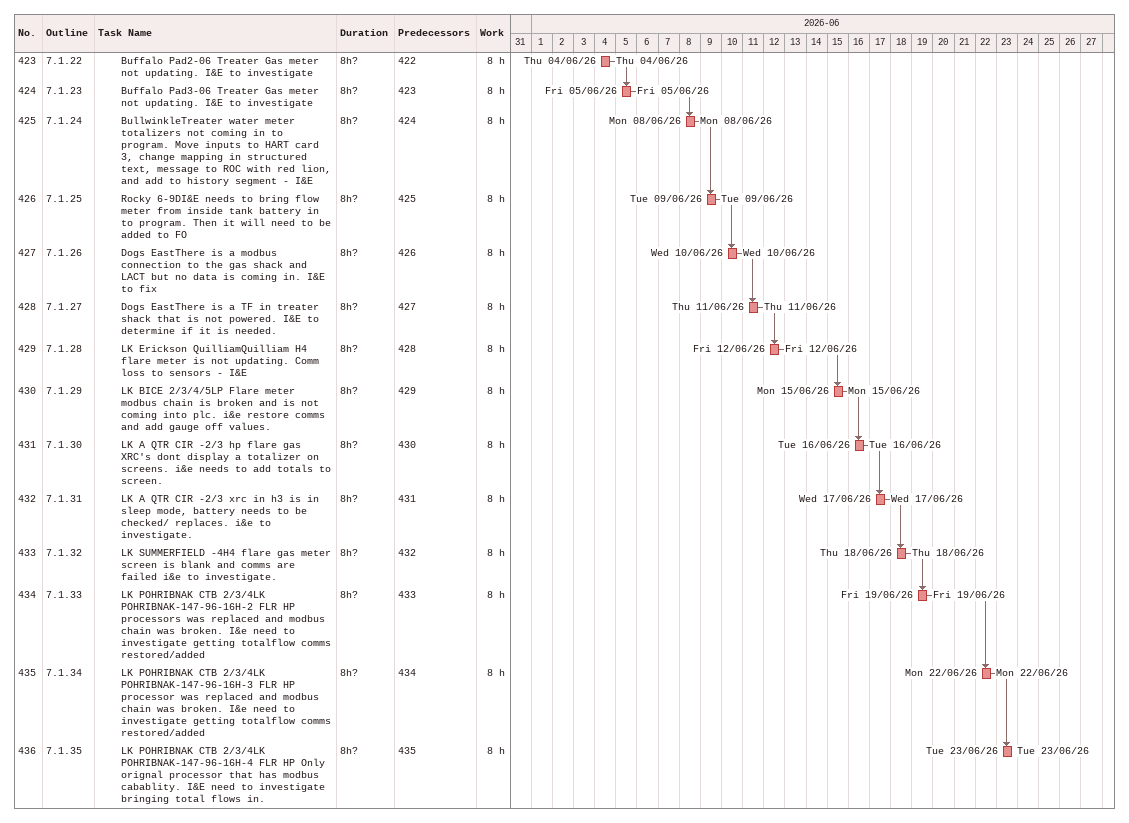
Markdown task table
| ID | WBS | Task | Duration | Start | Finish | Predecessors | Work (h) |
|---|---|---|---|---|---|---|---|
| 423 | 7.1.22 | Buffalo Pad2-06 Treater Gas meter not updating. I&E to investigate | 8h? | 2026-06-04 | 2026-06-04 | 422 | 8 |
| 424 | 7.1.23 | Buffalo Pad3-06 Treater Gas meter not updating. I&E to investigate | 8h? | 2026-06-05 | 2026-06-05 | 423 | 8 |
| 425 | 7.1.24 | BullwinkleTreater water meter totalizers not coming in to program. Move inputs to HART card 3, change mapping in structured text, message to ROC with red lion, and add to history segment - I&E | 8h? | 2026-06-08 | 2026-06-08 | 424 | 8 |
| 426 | 7.1.25 | Rocky 6-9DI&E needs to bring flow meter from inside tank battery in to program. Then it will need to be added to FO | 8h? | 2026-06-09 | 2026-06-09 | 425 | 8 |
| 427 | 7.1.26 | Dogs EastThere is a modbus connection to the gas shack and LACT but no data is coming in. I&E to fix | 8h? | 2026-06-10 | 2026-06-10 | 426 | 8 |
| 428 | 7.1.27 | Dogs EastThere is a TF in treater shack that is not powered. I&E to determine if it is needed. | 8h? | 2026-06-11 | 2026-06-11 | 427 | 8 |
| 429 | 7.1.28 | LK Erickson QuilliamQuilliam H4 flare meter is not updating. Comm loss to sensors - I&E | 8h? | 2026-06-12 | 2026-06-12 | 428 | 8 |
| 430 | 7.1.29 | LK BICE 2/3/4/5LP Flare meter modbus chain is broken and is not coming into plc. i&e restore comms and add gauge off values. | 8h? | 2026-06-15 | 2026-06-15 | 429 | 8 |
| 431 | 7.1.30 | LK A QTR CIR -2/3 hp flare gas XRC's dont display a totalizer on screens. i&e needs to add totals to screen. | 8h? | 2026-06-16 | 2026-06-16 | 430 | 8 |
| 432 | 7.1.31 | LK A QTR CIR -2/3 xrc in h3 is in sleep mode, battery needs to be checked/ replaces. i&e to investigate. | 8h? | 2026-06-17 | 2026-06-17 | 431 | 8 |
| 433 | 7.1.32 | LK SUMMERFIELD -4H4 flare gas meter screen is blank and comms are failed i&e to investigate. | 8h? | 2026-06-18 | 2026-06-18 | 432 | 8 |
| 434 | 7.1.33 | LK POHRIBNAK CTB 2/3/4LK POHRIBNAK-147-96-16H-2 FLR HP processors was replaced and modbus chain was broken. I&e need to investigate getting totalflow comms restored/added | 8h? | 2026-06-19 | 2026-06-19 | 433 | 8 |
| 435 | 7.1.34 | LK POHRIBNAK CTB 2/3/4LK POHRIBNAK-147-96-16H-3 FLR HP processor was replaced and modbus chain was broken. I&e need to investigate getting totalflow comms restored/added | 8h? | 2026-06-22 | 2026-06-22 | 434 | 8 |
| 436 | 7.1.35 | LK POHRIBNAK CTB 2/3/4LK POHRIBNAK-147-96-16H-4 FLR HP Only orignal processor that has modbus cabablity. I&E need to investigate bringing total flows in. | 8h? | 2026-06-23 | 2026-06-23 | 435 | 8 |
